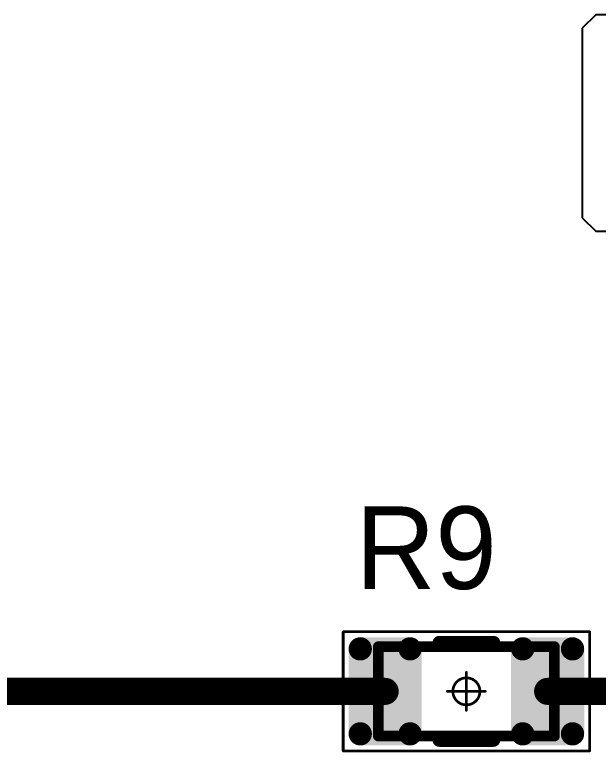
# Model space of a CAD drawing. Header units: millimetres. Extents: x 0 to 1769, y 431 to 1001.
# Drawn here: x 1352.28 to 1363.06, y 540.4 to 554.03 of the extents above; entities that cross this region are included whole.
import ezdxf

# ---------------------------------------------------------------- set-up
doc = ezdxf.new("R2010")
doc.units = ezdxf.units.MM
for name, color, linetype in [('Mechanical13', 56, 'Continuous'), ('Mechanical15', 56, 'Continuous'), ('TopLayer', 1, 'Continuous'), ('TopOverlay', 2, 'Continuous'), ('TopPaste', 8, 'Continuous'), ('TopSolder', 216, 'Continuous')]:
    doc.layers.add(name, color=color, linetype=linetype)

# ---------------------------------------------------------------- blocks, each defined once
blk = doc.blocks.new('RC1206S_180')
at = {"layer": 'Mechanical13', "const_width": 0.1999996}
for points in [[(-1.62500056, 0.8249996199999998), (1.62500056, 0.8249996199999998)], [(-1.62500056, -0.8249996199999998), (-1.62500056, 0.8249996199999998)], [(1.62500056, -0.8249996199999998), (1.62500056, 0.8249996199999998)], [(-1.62500056, -0.8249996199999998), (1.62500056, -0.8249996199999998)]]:
    blk.add_lwpolyline(points, dxfattribs=at)
at = {"layer": 'Mechanical13', "const_width": 0.0999998}
for points in [[(-1.67500046, 0.8249996199999998, 1), (-1.57500066, 0.8249996199999998, 1)], [(-1.67500046, 0.8249996199999998, 1), (-1.57500066, 0.8249996199999998, 1)], [(1.57500066, 0.8249996199999998, 1), (1.67500046, 0.8249996199999998, 1)], [(1.57500066, 0.8249996199999998, 1), (1.67500046, 0.8249996199999998, 1)], [(-1.67500046, -0.8249996199999998, 1), (-1.57500066, -0.8249996199999998, 1)], [(-1.67500046, -0.8249996199999998, 1), (-1.57500066, -0.8249996199999998, 1)], [(1.57500066, -0.8249996199999998, 1), (1.67500046, -0.8249996199999998, 1)], [(1.57500066, -0.8249996199999998, 1), (1.67500046, -0.8249996199999998, 1)]]:
    blk.add_lwpolyline(points, format="xyb", close=True, dxfattribs=at)
at = {"layer": 'Mechanical15', "const_width": 0.0499999}
for points in [[(-2.27499926, 1.10000034), (2.27499926, 1.10000034)], [(-2.27499926, -1.10000034), (-2.27499926, 1.10000034)], [(2.27499926, -1.10000034), (2.27499926, 1.10000034)], [(0, -0.3499993), (0, 0.3499993)], [(-0.3499993, 0), (0.3499993, 0)], [(-2.27499926, -1.10000034), (2.27499926, -1.10000034)]]:
    blk.add_lwpolyline(points, dxfattribs=at)
at = {"layer": 'Mechanical15'}
for points, const_width in [([(-2.2874986, 1.10000034, 1), (-2.26249992, 1.10000034, 1)], 0.02499868), ([(-2.2874986, 1.10000034, 1), (-2.26249992, 1.10000034, 1)], 0.02499868), ([(2.26249992, 1.10000034, 1), (2.2874986, 1.10000034, 1)], 0.02499868), ([(2.26249992, 1.10000034, 1), (2.2874986, 1.10000034, 1)], 0.02499868), ([(0.2499995, 0, 1), (-0.2499995, 0, 1)], 0.0499999), ([(-0.01249934, 0.3499993, 1), (0.01249934, 0.3499993, 1)], 0.02499868), ([(-0.36249864, 0, 1), (-0.33749996, 0, 1)], 0.02499868), ([(-0.26249884, 0, 1), (-0.23750016, 0, 1)], 0.02499868), ([(0.23750016, 0, 1), (0.26249884, 0, 1)], 0.02499868), ([(0.33749996, 0, 1), (0.36249864, 0, 1)], 0.02499868), ([(-0.01249934, -0.3499993, 1), (0.01249934, -0.3499993, 1)], 0.02499868), ([(-2.2874986, -1.10000034, 1), (-2.26249992, -1.10000034, 1)], 0.02499868), ([(-2.2874986, -1.10000034, 1), (-2.26249992, -1.10000034, 1)], 0.02499868), ([(2.26249992, -1.10000034, 1), (2.2874986, -1.10000034, 1)], 0.02499868), ([(2.26249992, -1.10000034, 1), (2.2874986, -1.10000034, 1)], 0.02499868)]:
    blk.add_lwpolyline(points, format="xyb", close=True, dxfattribs=dict(at, const_width=const_width))
at = {"layer": 'TopLayer', "const_width": 0.11500104}
for points in [[(-2.01750168, 0.78499716, 1), (-1.90250064, 0.78499716, 1)], [(-1.09750352, 0.78499716, 1), (-0.98250248, 0.78499716, 1)], [(0.98250248, 0.78499716, 1), (1.09750352, 0.78499716, 1)], [(1.90250064, 0.78499716, 1), (2.01750168, 0.78499716, 1)], [(-2.01750168, -0.78499716, 1), (-1.90250064, -0.78499716, 1)], [(-1.09750352, -0.78499716, 1), (-0.98250248, -0.78499716, 1)], [(0.98250248, -0.78499716, 1), (1.09750352, -0.78499716, 1)], [(1.90250064, -0.78499716, 1), (2.01750168, -0.78499716, 1)]]:
    blk.add_lwpolyline(points, format="xyb", close=True, dxfattribs=at)
at = {"layer": 'TopLayer'}
for points in [[(-1.96000116, -0.8999982), (-1.040003, -0.8999982), (-1.96000116, 0.8999982), (-1.040003, 0.8999982)], [(1.040003, -0.8999982), (1.96000116, -0.8999982), (1.040003, 0.8999982), (1.96000116, 0.8999982)], [(-2.0750022, -0.78499716), (-0.92500196, -0.78499716), (-2.0750022, 0.78499716), (-0.92500196, 0.78499716)], [(0.92500196, -0.78499716), (2.0750022, -0.78499716), (0.92500196, 0.78499716), (2.0750022, 0.78499716)]]:
    blk.add_solid(points, dxfattribs=at)
at = {"layer": 'TopOverlay', "const_width": 0.2499995}
for points in [[(-0.499999, 0.90000074), (0.499999, 0.90000074)], [(-0.499999, -0.90000074), (0.499999, -0.90000074)]]:
    blk.add_lwpolyline(points, dxfattribs=at)
at = {"layer": 'TopOverlay', "const_width": 0.12499848}
for points in [[(-0.56249824, 0.90000074, 1), (-0.43749976, 0.90000074, 1)], [(0.43749976, 0.90000074, 1), (0.56249824, 0.90000074, 1)], [(-0.56249824, -0.90000074, 1), (-0.43749976, -0.90000074, 1)], [(0.43749976, -0.90000074, 1), (0.56249824, -0.90000074, 1)]]:
    blk.add_lwpolyline(points, format="xyb", close=True, dxfattribs=at)
at = {"layer": 'TopPaste', "const_width": 0.08999982}
for points in [[(-2.0049998, 0.78499716, 1), (-1.91500252, 0.78499716, 1)], [(-1.08500164, 0.78499716, 1), (-0.9950043599999999, 0.78499716, 1)], [(0.9950043599999999, 0.78499716, 1), (1.08500164, 0.78499716, 1)], [(1.91500252, 0.78499716, 1), (2.0049998, 0.78499716, 1)], [(-2.0049998, -0.78499716, 1), (-1.91500252, -0.78499716, 1)], [(-1.08500164, -0.78499716, 1), (-0.9950043599999999, -0.78499716, 1)], [(0.9950043599999999, -0.78499716, 1), (1.08500164, -0.78499716, 1)], [(1.91500252, -0.78499716, 1), (2.0049998, -0.78499716, 1)]]:
    blk.add_lwpolyline(points, format="xyb", close=True, dxfattribs=at)
at = {"layer": 'TopPaste'}
for points in [[(-1.96000116, -0.8749969799999999), (-1.040003, -0.8749969799999999), (-1.96000116, 0.8749969799999999), (-1.040003, 0.8749969799999999)], [(1.040003, -0.8749969799999999), (1.96000116, -0.8749969799999999), (1.040003, 0.8749969799999999), (1.96000116, 0.8749969799999999)], [(-2.05000098, -0.78499716), (-0.9500031800000001, -0.78499716), (-2.05000098, 0.78499716), (-0.9500031800000001, 0.78499716)], [(0.9500031800000001, -0.78499716), (2.05000098, -0.78499716), (0.9500031800000001, 0.78499716), (2.05000098, 0.78499716)]]:
    blk.add_solid(points, dxfattribs=at)
at = {"layer": 'TopSolder', "const_width": 0.21500084}
for points in [[(-2.06750158, 0.78499716, 1), (-1.85250074, 0.78499716, 1)], [(-1.14750342, 0.78499716, 1), (-0.93250258, 0.78499716, 1)], [(0.93250258, 0.78499716, 1), (1.14750342, 0.78499716, 1)], [(1.85250074, 0.78499716, 1), (2.06750158, 0.78499716, 1)], [(-2.06750158, -0.78499716, 1), (-1.85250074, -0.78499716, 1)], [(-1.14750342, -0.78499716, 1), (-0.93250258, -0.78499716, 1)], [(0.93250258, -0.78499716, 1), (1.14750342, -0.78499716, 1)], [(1.85250074, -0.78499716, 1), (2.06750158, -0.78499716, 1)]]:
    blk.add_lwpolyline(points, format="xyb", close=True, dxfattribs=at)
at = {"layer": 'TopSolder'}
for points in [[(-1.96000116, -0.999998), (-1.040003, -0.999998), (-1.96000116, 0.999998), (-1.040003, 0.999998)], [(1.040003, -0.999998), (1.96000116, -0.999998), (1.040003, 0.999998), (1.96000116, 0.999998)], [(-2.175002, -0.78499716), (-0.8250021599999999, -0.78499716), (-2.175002, 0.78499716), (-0.8250021599999999, 0.78499716)], [(0.8250021599999999, -0.78499716), (2.175002, -0.78499716), (0.8250021599999999, 0.78499716), (2.175002, 0.78499716)]]:
    blk.add_solid(points, dxfattribs=at)
blk = doc.blocks.new('T66G_301')
at = {"layer": 'Mechanical13'}
for p, q in [((2.93559992, 0.07119874), (2.93559992, -1.00000054)), ((2.40000028, -0.4644009), (3.47119956, -0.4644009))]:
    blk.add_line(p, q, dxfattribs=at)
at = {"layer": 'Mechanical13', "const_width": 0.1999996}
for points in [[(-1.69999914, 1.49999954), (1.69999914, 1.49999954)], [(-1.69999914, -1.49999954), (-1.69999914, 1.49999954)], [(1.69999914, -1.49999954), (1.69999914, 1.49999954)], [(-1.69999914, -1.49999954), (1.69999914, -1.49999954)]]:
    blk.add_lwpolyline(points, dxfattribs=at)
at = {"layer": 'Mechanical13'}
for points, const_width in [([(-1.74999904, 1.49999954, 1), (-1.64999924, 1.49999954, 1)], 0.0999998), ([(-1.74999904, 1.49999954, 1), (-1.64999924, 1.49999954, 1)], 0.0999998), ([(1.64999924, 1.49999954, 1), (1.74999904, 1.49999954, 1)], 0.0999998), ([(1.64999924, 1.49999954, 1), (1.74999904, 1.49999954, 1)], 0.0999998), ([(1.29999994, 0, 1), (-1.29999994, 0, 1)], 0.1999996), ([(-1.34999984, 0, 1), (-1.25000004, 0, 1)], 0.0999998), ([(1.25000004, 0, 1), (1.34999984, 0, 1)], 0.0999998), ([(-1.74999904, -1.49999954, 1), (-1.64999924, -1.49999954, 1)], 0.0999998), ([(-1.74999904, -1.49999954, 1), (-1.64999924, -1.49999954, 1)], 0.0999998), ([(1.64999924, -1.49999954, 1), (1.74999904, -1.49999954, 1)], 0.0999998), ([(1.64999924, -1.49999954, 1), (1.74999904, -1.49999954, 1)], 0.0999998)]:
    blk.add_lwpolyline(points, format="xyb", close=True, dxfattribs=dict(at, const_width=const_width))
at = {"layer": 'Mechanical15', "const_width": 0.0499999}
for points in [[(-2.45000018, -1.79999894), (-2.45000018, 1.79999894)], [(-2.45000018, 1.79999894), (2.45000018, 1.79999894)], [(2.45000018, -1.79999894), (2.45000018, 1.79999894)], [(0, -0.3499993), (0, 0.3499993)], [(-0.3499993, 0), (0.3499993, 0)], [(-2.45000018, -1.79999894), (2.45000018, -1.79999894)]]:
    blk.add_lwpolyline(points, dxfattribs=at)
at = {"layer": 'Mechanical15'}
for points, const_width in [([(-2.46249952, 1.79999894, 1), (-2.43750084, 1.79999894, 1)], 0.02499868), ([(-2.46249952, 1.79999894, 1), (-2.43750084, 1.79999894, 1)], 0.02499868), ([(2.43750084, 1.79999894, 1), (2.46249952, 1.79999894, 1)], 0.02499868), ([(2.43750084, 1.79999894, 1), (2.46249952, 1.79999894, 1)], 0.02499868), ([(0.2499995, 0, 1), (-0.2499995, 0, 1)], 0.0499999), ([(-0.01249934, 0.3499993, 1), (0.01249934, 0.3499993, 1)], 0.02499868), ([(-0.36249864, 0, 1), (-0.33749996, 0, 1)], 0.02499868), ([(-0.26249884, 0, 1), (-0.23750016, 0, 1)], 0.02499868), ([(0.23750016, 0, 1), (0.26249884, 0, 1)], 0.02499868), ([(0.33749996, 0, 1), (0.36249864, 0, 1)], 0.02499868), ([(-0.01249934, -0.3499993, 1), (0.01249934, -0.3499993, 1)], 0.02499868), ([(-2.46249952, -1.79999894, 1), (-2.43750084, -1.79999894, 1)], 0.02499868), ([(-2.46249952, -1.79999894, 1), (-2.43750084, -1.79999894, 1)], 0.02499868), ([(2.43750084, -1.79999894, 1), (2.46249952, -1.79999894, 1)], 0.02499868), ([(2.43750084, -1.79999894, 1), (2.46249952, -1.79999894, 1)], 0.02499868)]:
    blk.add_lwpolyline(points, format="xyb", close=True, dxfattribs=dict(at, const_width=const_width))
at = {"layer": 'TopLayer'}
for p, q in [((-5.549999059999999, 2.00000108), (-5.8000011, 1.74999904)), ((-1.00000054, 2.00000108), (-5.549999059999999, 2.00000108)), ((-0.75000104, 1.74999904), (-1.00000054, 2.00000108)), ((1.00000054, 2.00000108), (0.75000104, 1.74999904)), ((5.549999059999999, 2.00000108), (1.00000054, 2.00000108)), ((5.8000011, 1.74999904), (5.549999059999999, 2.00000108)), ((-5.8000011, 1.74999904), (-5.8000011, -1.74999904)), ((-0.75000104, -1.74999904), (-0.75000104, 1.74999904)), ((0.75000104, 1.74999904), (0.75000104, -1.74999904)), ((5.8000011, -1.74999904), (5.8000011, 1.74999904)), ((-5.8000011, -1.74999904), (-5.549999059999999, -2.00000108)), ((-1.00000054, -2.00000108), (-0.75000104, -1.74999904)), ((0.75000104, -1.74999904), (1.00000054, -2.00000108)), ((5.549999059999999, -2.00000108), (5.8000011, -1.74999904)), ((-5.549999059999999, -2.00000108), (-1.00000054, -2.00000108)), ((1.00000054, -2.00000108), (5.549999059999999, -2.00000108))]:
    blk.add_line(p, q, dxfattribs=at)
at = {"layer": 'TopLayer', "const_width": 0.1499997}
for points in [[(-2.17499946, 1.15000024, 1), (-2.0250023, 1.15000024, 1)], [(-0.97500186, 1.15000024, 1), (-0.8250047, 1.15000024, 1)], [(0.8250047, 1.15000024, 1), (0.97500186, 1.15000024, 1)], [(2.0250023, 1.15000024, 1), (2.17499946, 1.15000024, 1)], [(-2.17499946, -1.15000024, 1), (-2.0250023, -1.15000024, 1)], [(-0.97500186, -1.15000024, 1), (-0.8250047, -1.15000024, 1)], [(0.8250047, -1.15000024, 1), (0.97500186, -1.15000024, 1)], [(2.0250023, -1.15000024, 1), (2.17499946, -1.15000024, 1)]]:
    blk.add_lwpolyline(points, format="xyb", close=True, dxfattribs=at)
at = {"layer": 'TopLayer'}
for points in [[(-0.9000032799999999, 1.29999994), (-2.10000088, 1.29999994), (-0.9000032799999999, -1.29999994), (-2.10000088, -1.29999994)], [(2.10000088, 1.29999994), (0.9000032799999999, 1.29999994), (2.10000088, -1.29999994), (0.9000032799999999, -1.29999994)], [(-0.75000358, 1.15000024), (-2.25000058, 1.15000024), (-0.75000358, -1.15000024), (-2.25000058, -1.15000024)], [(2.25000058, 1.15000024), (0.75000358, 1.15000024), (2.25000058, -1.15000024), (0.75000358, -1.15000024)]]:
    blk.add_solid(points, dxfattribs=at)
at = {"layer": 'TopOverlay', "const_width": 0.2499995}
for points in [[(-1.49999954, 1.52500076), (1.49999954, 1.52500076)], [(-1.49999954, -1.52500076), (1.49999954, -1.52500076)]]:
    blk.add_lwpolyline(points, dxfattribs=at)
at = {"layer": 'TopOverlay', "const_width": 0.12499848}
for points in [[(-1.56249878, 1.52500076, 1), (-1.4375003, 1.52500076, 1)], [(1.4375003, 1.52500076, 1), (1.56249878, 1.52500076, 1)], [(-1.56249878, -1.52500076, 1), (-1.4375003, -1.52500076, 1)], [(1.4375003, -1.52500076, 1), (1.56249878, -1.52500076, 1)]]:
    blk.add_lwpolyline(points, format="xyb", close=True, dxfattribs=at)
at = {"layer": 'TopPaste', "const_width": 0.12499848}
for points in [[(-2.16250012, 1.15000024, 1), (-2.03750164, 1.15000024, 1)], [(-0.9625025199999999, 1.15000024, 1), (-0.8375040399999999, 1.15000024, 1)], [(0.8375040399999999, 1.15000024, 1), (0.9625025199999999, 1.15000024, 1)], [(2.03750164, 1.15000024, 1), (2.16250012, 1.15000024, 1)], [(-2.16250012, -1.15000024, 1), (-2.03750164, -1.15000024, 1)], [(-0.9625025199999999, -1.15000024, 1), (-0.8375040399999999, -1.15000024, 1)], [(0.8375040399999999, -1.15000024, 1), (0.9625025199999999, -1.15000024, 1)], [(2.03750164, -1.15000024, 1), (2.16250012, -1.15000024, 1)]]:
    blk.add_lwpolyline(points, format="xyb", close=True, dxfattribs=at)
at = {"layer": 'TopPaste'}
for points in [[(-0.9000032799999999, 1.27499872), (-2.10000088, 1.27499872), (-0.9000032799999999, -1.27499872), (-2.10000088, -1.27499872)], [(2.10000088, 1.27499872), (0.9000032799999999, 1.27499872), (2.10000088, -1.27499872), (0.9000032799999999, -1.27499872)], [(-0.7750047999999999, 1.15000024), (-2.22499936, 1.15000024), (-0.7750047999999999, -1.15000024), (-2.22499936, -1.15000024)], [(2.22499936, 1.15000024), (0.7750047999999999, 1.15000024), (2.22499936, -1.15000024), (0.7750047999999999, -1.15000024)]]:
    blk.add_solid(points, dxfattribs=at)
at = {"layer": 'TopSolder'}
for p, q in [((-2.25000058, 1.29999994), (-2.25000058, -1.29999994)), ((-0.65000124, 1.29999994), (-2.25000058, 1.29999994)), ((-0.65000124, -1.29999994), (-0.65000124, 1.29999994)), ((0.65000124, 1.29999994), (0.65000124, -1.29999994)), ((2.25000058, 1.29999994), (0.65000124, 1.29999994)), ((2.25000058, -1.29999994), (2.25000058, 1.29999994)), ((-2.25000058, -1.29999994), (-0.65000124, -1.29999994)), ((0.65000124, -1.29999994), (2.25000058, -1.29999994))]:
    blk.add_line(p, q, dxfattribs=at)
at = {"layer": 'TopOverlay'}
blk.add_text('+', height=2.50000008, dxfattribs=at).set_placement((2.50000008, -0.8000009399999999))

msp = doc.modelspace()

# ---------------------------------------------------------------- linework, layer by layer
at = {"layer": 'TopLayer', "const_width": 0.499999}
for points in [[(1351.29649984, 541.52812192), (1359.12337776, 541.52812192)], [(1362.12338192, 541.52812192), (1367.3862416, 541.52812192)]]:
    msp.add_lwpolyline(points, dxfattribs=at)
at = {"layer": 'TopLayer', "const_width": 0.2499995}
for points in [[(1358.99837928, 541.52812192, 1), (1359.24837624, 541.52812192, 1)], [(1361.99838344, 541.52812192, 1), (1362.2483804, 541.52812192, 1)]]:
    msp.add_lwpolyline(points, format="xyb", close=True, dxfattribs=at)

# ---------------------------------------------------------------- block references
at = {"rotation": 360}
msp.add_blockref('T66G_301', (1368.56377544, 552.02795868), dxfattribs=at)
msp.add_blockref('RC1206S_180', (1360.62337984, 541.52812192))

# ---------------------------------------------------------------- texts
at = {"layer": 'TopOverlay'}
msp.add_text('R9', height=1.524, dxfattribs=at).set_placement((1358.57867984, 543.42042192))

doc.saveas('drawing.dxf')
